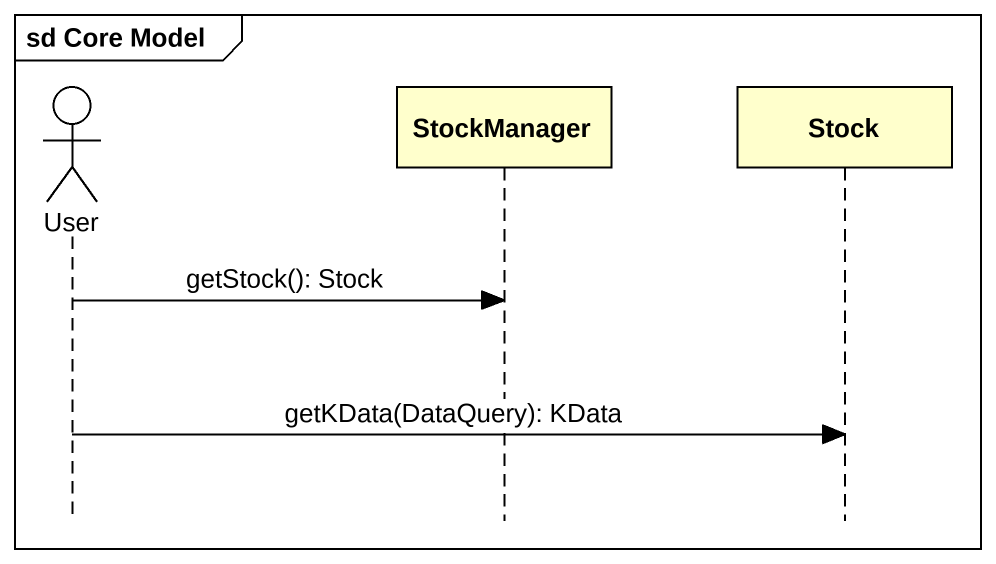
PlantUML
@startuml
mainframe sd Core Model
hide footbox
actor User
participant StockManager
participant Stock

User -> StockManager : getStock(): Stock
User -> Stock : getKData(DataQuery): KData
@enduml
